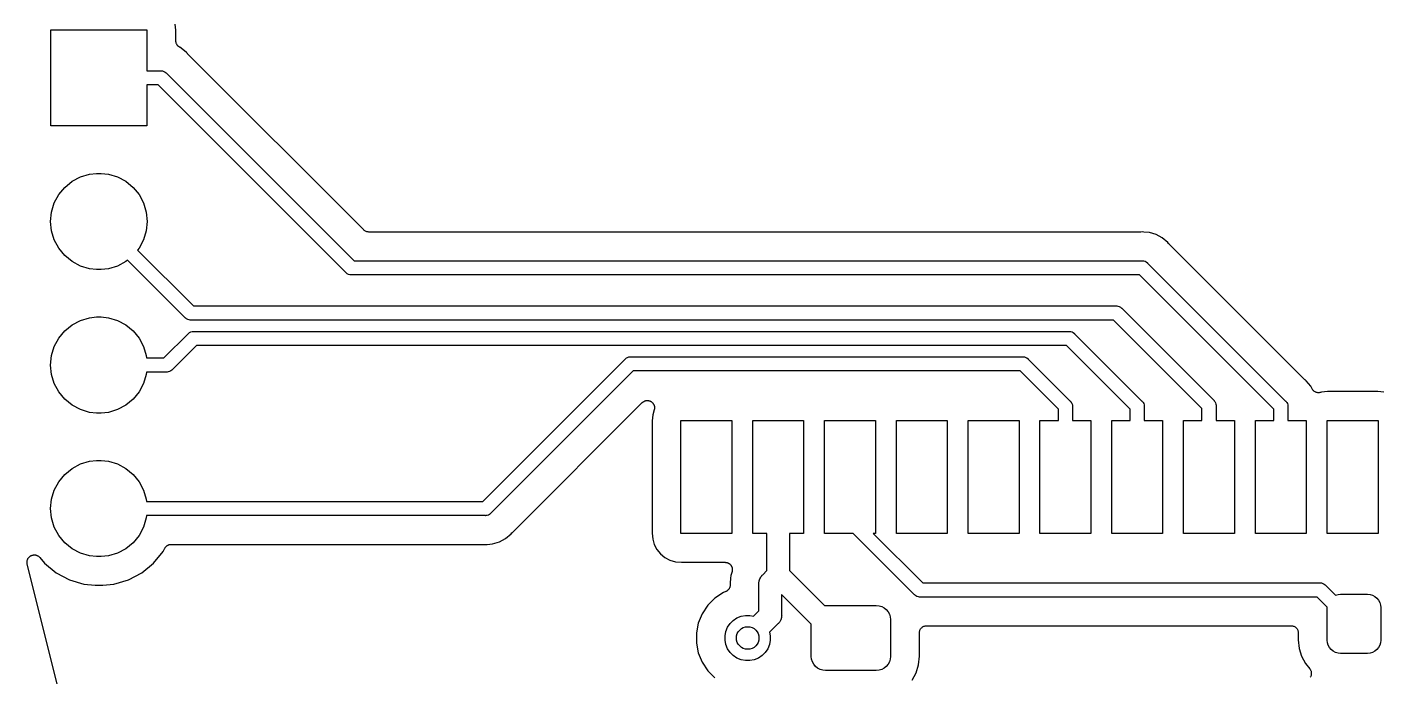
# Model space of a CAD drawing. Extents: x 4.98 to 6.83, y -5.59 to -3.87.
# Drawn here: x 4.981 to 5.924, y -5.092 to -4.639 of the extents above; entities that cross this region are included whole.
import ezdxf

# ---------------------------------------------------------------- set-up
doc = ezdxf.new("R2010")
doc.units = 0
doc.header["$MEASUREMENT"] = 0
doc.layers.add('BLACK', color=7, linetype='CONTINUOUS')

msp = doc.modelspace()

# ---------------------------------------------------------------- linework, layer by layer
at = {"layer": 'BLACK', "linetype": 'CONTINUOUS'}
for p, q in [((5.08508, -4.64158), (5.08467, -4.63742)), ((4.99803, -4.70827), (4.99803, -4.64134)), ((4.99803, -4.64134), (5.06496, -4.64134)), ((5.06496, -4.64134), (5.06496, -4.66988)), ((5.08508, -4.64904), (5.08508, -4.64158)), ((5.0851, -4.64926), (5.08508, -4.64904)), ((5.0851, -4.64948), (5.0851, -4.64926)), ((5.08515, -4.64975), (5.0851, -4.64948)), ((5.08518, -4.65001), (5.08515, -4.64975)), ((5.08524, -4.65023), (5.08518, -4.65001)), ((5.08528, -4.65044), (5.08524, -4.65023)), ((5.08538, -4.65069), (5.08528, -4.65044)), ((5.08546, -4.65095), (5.08538, -4.65069)), ((5.08556, -4.65114), (5.08546, -4.65095)), ((5.08565, -4.65135), (5.08556, -4.65114)), ((5.08579, -4.65157), (5.08565, -4.65135)), ((5.08592, -4.65181), (5.08579, -4.65157)), ((5.08606, -4.65198), (5.08592, -4.65181)), ((5.08618, -4.65217), (5.08606, -4.65198)), ((5.08636, -4.65236), (5.08618, -4.65217)), ((5.08653, -4.65257), (5.08636, -4.65236)), ((5.0867, -4.65271), (5.08653, -4.65257)), ((5.08686, -4.65287), (5.0867, -4.65271)), ((5.08708, -4.65302), (5.08686, -4.65287)), ((5.08729, -4.65319), (5.08708, -4.65302)), ((5.08748, -4.65329), (5.08729, -4.65319)), ((5.08766, -4.65342), (5.08748, -4.65329)), ((5.08772, -4.65345), (5.08766, -4.65342)), ((5.08872, -4.65398), (5.08772, -4.65345)), ((5.09251, -4.6571), (5.08872, -4.65398)), ((5.09314, -4.65786), (5.09251, -4.6571)), ((5.09328, -4.65801), (5.09314, -4.65786)), ((5.09342, -4.65817), (5.09328, -4.65801)), ((5.09346, -4.65822), (5.09342, -4.65817)), ((5.21594, -4.7807), (5.09346, -4.65822)), ((5.06496, -4.66988), (5.07456, -4.66988)), ((5.07456, -4.66988), (5.0748, -4.66986)), ((5.0748, -4.66986), (5.07504, -4.66988)), ((5.07504, -4.66988), (5.07504, -4.66988)), ((5.07504, -4.66988), (5.07577, -4.66995)), ((5.07577, -4.66995), (5.0767, -4.67023)), ((5.0767, -4.67023), (5.07755, -4.67069)), ((5.07755, -4.67069), (5.0783, -4.67131)), ((5.0783, -4.67131), (5.07845, -4.67149)), ((5.07845, -4.67149), (5.20913, -4.80217)), ((5.07276, -4.67972), (5.06496, -4.67972)), ((5.06496, -4.67972), (5.06496, -4.70827)), ((5.20344, -4.8104), (5.07276, -4.67972)), ((5.06496, -4.70827), (4.99803, -4.70827)), ((5.01863, -4.74374), (5.02494, -4.74182)), ((5.02494, -4.74182), (5.02985, -4.74134)), ((5.02985, -4.74134), (5.03314, -4.74134)), ((5.03314, -4.74134), (5.03806, -4.74182)), ((5.03806, -4.74182), (5.04436, -4.74374)), ((5.00354, -4.75612), (5.00772, -4.75103)), ((5.00772, -4.75103), (5.01281, -4.74684)), ((5.01281, -4.74684), (5.01863, -4.74374)), ((5.04436, -4.74374), (5.05018, -4.74684)), ((5.05018, -4.74684), (5.05527, -4.75103)), ((5.05527, -4.75103), (5.05946, -4.75612)), ((5.00043, -4.76193), (5.00354, -4.75612)), ((5.05946, -4.75612), (5.06256, -4.76193)), ((4.99787, -4.7748), (4.99852, -4.76824)), ((4.99852, -4.76824), (5.00043, -4.76193)), ((5.06256, -4.76193), (5.06448, -4.76824)), ((5.06448, -4.76824), (5.06512, -4.7748)), ((4.99852, -4.78136), (4.99787, -4.7748)), ((5.06512, -4.7748), (5.06448, -4.78136)), ((5.00043, -4.78767), (4.99852, -4.78136)), ((5.00354, -4.79348), (5.00043, -4.78767)), ((5.06256, -4.78767), (5.05946, -4.79348)), ((5.06448, -4.78136), (5.06256, -4.78767)), ((5.2163, -4.78099), (5.21594, -4.7807)), ((5.21666, -4.78129), (5.2163, -4.78099)), ((5.21668, -4.7813), (5.21666, -4.78129)), ((5.2167, -4.78132), (5.21668, -4.7813)), ((5.21711, -4.78154), (5.2167, -4.78132)), ((5.21751, -4.78176), (5.21711, -4.78154)), ((5.21754, -4.78177), (5.21751, -4.78176)), ((5.21756, -4.78178), (5.21754, -4.78177)), ((5.218, -4.78192), (5.21756, -4.78178)), ((5.21844, -4.78206), (5.218, -4.78192)), ((5.21847, -4.78206), (5.21844, -4.78206)), ((5.21849, -4.78207), (5.21847, -4.78206)), ((5.21895, -4.78211), (5.21849, -4.78207)), ((5.21941, -4.78216), (5.21895, -4.78211)), ((5.21946, -4.78217), (5.21941, -4.78216)), ((5.21948, -4.78217), (5.21946, -4.78217)), ((5.21946, -4.78217), (5.21946, -4.78217)), ((5.21946, -4.78217), (5.21946, -4.78217)), ((5.7566, -4.78217), (5.21948, -4.78217)), ((5.75681, -4.78214), (5.7566, -4.78217)), ((5.75702, -4.78215), (5.75681, -4.78214)), ((5.75709, -4.78214), (5.75702, -4.78215)), ((5.75807, -4.78204), (5.75709, -4.78214)), ((5.75905, -4.78214), (5.75807, -4.78204)), ((5.76296, -4.78253), (5.75905, -4.78214)), ((5.75905, -4.78214), (5.75905, -4.78214)), ((5.76765, -4.78395), (5.76296, -4.78253)), ((5.77198, -4.78627), (5.76765, -4.78395)), ((5.77578, -4.78938), (5.77198, -4.78627)), ((5.00772, -4.79858), (5.00354, -4.79348)), ((5.01281, -4.80276), (5.00772, -4.79858)), ((5.05946, -4.79348), (5.05841, -4.79476)), ((5.05841, -4.79476), (5.09731, -4.83366)), ((5.7764, -4.79014), (5.77578, -4.78938)), ((5.77655, -4.79029), (5.7764, -4.79014)), ((5.77668, -4.79045), (5.77655, -4.79029)), ((5.77673, -4.7905), (5.77668, -4.79045)), ((5.87111, -4.88488), (5.77673, -4.7905)), ((5.01863, -4.80587), (5.01281, -4.80276)), ((5.02494, -4.80778), (5.01863, -4.80587)), ((5.02985, -4.80827), (5.02494, -4.80778)), ((5.03806, -4.80778), (5.03314, -4.80827)), ((5.04436, -4.80587), (5.03806, -4.80778)), ((5.05018, -4.80276), (5.04436, -4.80587)), ((5.05145, -4.80172), (5.05018, -4.80276)), ((5.09162, -4.84189), (5.05145, -4.80172)), ((5.20913, -4.80217), (5.75783, -4.80217)), ((5.75783, -4.80217), (5.75807, -4.80214)), ((5.75807, -4.80214), (5.75831, -4.80217)), ((5.75831, -4.80217), (5.75831, -4.80217)), ((5.75831, -4.80217), (5.75904, -4.80224)), ((5.75904, -4.80224), (5.75996, -4.80252)), ((5.75996, -4.80252), (5.76082, -4.80297)), ((5.76082, -4.80297), (5.76157, -4.80359)), ((5.76157, -4.80359), (5.76172, -4.80378)), ((5.76172, -4.80378), (5.85784, -4.89989)), ((5.03314, -4.80827), (5.02985, -4.80827)), ((5.20359, -4.81058), (5.20344, -4.8104)), ((5.20378, -4.81074), (5.20359, -4.81058)), ((5.20414, -4.81103), (5.20378, -4.81074)), ((5.20378, -4.81074), (5.20378, -4.81074)), ((5.20434, -4.8112), (5.20414, -4.81103)), ((5.20519, -4.81166), (5.20434, -4.8112)), ((5.20612, -4.81194), (5.20519, -4.81166)), ((5.20685, -4.81201), (5.20612, -4.81194)), ((5.20709, -4.81203), (5.20685, -4.81201)), ((5.20685, -4.81201), (5.20685, -4.81201)), ((5.20733, -4.81201), (5.20709, -4.81203)), ((5.75603, -4.81201), (5.20733, -4.81201)), ((5.84961, -4.90558), (5.75603, -4.81201)), ((5.09731, -4.83366), (5.73992, -4.83366)), ((5.73992, -4.83366), (5.74016, -4.83364)), ((5.74016, -4.83364), (5.7404, -4.83366)), ((5.7404, -4.83366), (5.7404, -4.83366)), ((5.7404, -4.83366), (5.74112, -4.83373)), ((5.74112, -4.83373), (5.74205, -4.83401)), ((5.74205, -4.83401), (5.7429, -4.83447)), ((5.7429, -4.83447), (5.74365, -4.83509)), ((5.74365, -4.83509), (5.74381, -4.83527)), ((5.74381, -4.83527), (5.80784, -4.8993)), ((5.01281, -4.84684), (5.01863, -4.84374)), ((5.01863, -4.84374), (5.02494, -4.84182)), ((5.02494, -4.84182), (5.02985, -4.84134)), ((5.02985, -4.84134), (5.03314, -4.84134)), ((5.03314, -4.84134), (5.03806, -4.84182)), ((5.03806, -4.84182), (5.04436, -4.84374)), ((5.04436, -4.84374), (5.05018, -4.84684)), ((5.09178, -4.84208), (5.09162, -4.84189)), ((5.09197, -4.84223), (5.09178, -4.84208)), ((5.09253, -4.84269), (5.09197, -4.84223)), ((5.09329, -4.8431), (5.09253, -4.84269)), ((5.09338, -4.84315), (5.09329, -4.8431)), ((5.09431, -4.84343), (5.09338, -4.84315)), ((5.09503, -4.8435), (5.09431, -4.84343)), ((5.09527, -4.84353), (5.09503, -4.8435)), ((5.09503, -4.8435), (5.09503, -4.8435)), ((5.09552, -4.8435), (5.09527, -4.84353)), ((5.73812, -4.8435), (5.09552, -4.8435)), ((5.79961, -4.90499), (5.73812, -4.8435)), ((5.00354, -4.85612), (5.00772, -4.85103)), ((5.00772, -4.85103), (5.01281, -4.84684)), ((5.05018, -4.84684), (5.05527, -4.85103)), ((5.05527, -4.85103), (5.05946, -4.85612)), ((5.07678, -4.86988), (5.09368, -4.85299)), ((5.09368, -4.85299), (5.09383, -4.8528)), ((5.09383, -4.8528), (5.09402, -4.85265)), ((5.09402, -4.85265), (5.09458, -4.85219)), ((5.09402, -4.85265), (5.09402, -4.85265)), ((5.09458, -4.85219), (5.09543, -4.85173)), ((5.09543, -4.85173), (5.09636, -4.85145)), ((5.09636, -4.85145), (5.09708, -4.85138)), ((5.09708, -4.85138), (5.09709, -4.85138)), ((5.09709, -4.85138), (5.09733, -4.85135)), ((5.09733, -4.85135), (5.09757, -4.85138)), ((5.09757, -4.85138), (5.70704, -4.85138)), ((5.70704, -4.85138), (5.70728, -4.85135)), ((5.70728, -4.85135), (5.70752, -4.85138)), ((5.70752, -4.85138), (5.70752, -4.85138)), ((5.70752, -4.85138), (5.70825, -4.85145)), ((5.70825, -4.85145), (5.70918, -4.85173)), ((5.70918, -4.85173), (5.71003, -4.85219)), ((5.71003, -4.85219), (5.71078, -4.8528)), ((5.71078, -4.8528), (5.71093, -4.85299)), ((5.71093, -4.85299), (5.75784, -4.89989)), ((4.99852, -4.86824), (5.00043, -4.86193)), ((5.00043, -4.86193), (5.00354, -4.85612)), ((5.05946, -4.85612), (5.06256, -4.86193)), ((5.06256, -4.86193), (5.06448, -4.86824)), ((5.09936, -4.86122), (5.08247, -4.87811)), ((5.70524, -4.86122), (5.09936, -4.86122)), ((5.74961, -4.90558), (5.70524, -4.86122)), ((4.99787, -4.8748), (4.99852, -4.86824)), ((5.06448, -4.86824), (5.06464, -4.86988)), ((5.06464, -4.86988), (5.07678, -4.86988)), ((5.29875, -4.96988), (5.39792, -4.87071)), ((5.39792, -4.87071), (5.39808, -4.87052)), ((5.39808, -4.87052), (5.39835, -4.8703)), ((5.39835, -4.8703), (5.39883, -4.8699)), ((5.39883, -4.8699), (5.39968, -4.86945)), ((5.39968, -4.86945), (5.40061, -4.86917)), ((5.40061, -4.86917), (5.40133, -4.86909)), ((5.40133, -4.86909), (5.40157, -4.86907)), ((5.40133, -4.86909), (5.40133, -4.86909)), ((5.40157, -4.86907), (5.40182, -4.86909)), ((5.40182, -4.86909), (5.67476, -4.86909)), ((5.67476, -4.86909), (5.675, -4.86907)), ((5.675, -4.86907), (5.67524, -4.86909)), ((5.67524, -4.86909), (5.67524, -4.86909)), ((5.67524, -4.86909), (5.67596, -4.86917)), ((5.67596, -4.86917), (5.67689, -4.86945)), ((5.67689, -4.86945), (5.67775, -4.8699)), ((5.67775, -4.8699), (5.6785, -4.87052)), ((5.6785, -4.87052), (5.67865, -4.87071)), ((5.67865, -4.87071), (5.70784, -4.89989)), ((4.99852, -4.88136), (4.99787, -4.8748)), ((5.00043, -4.88767), (4.99852, -4.88136)), ((5.06448, -4.88136), (5.06256, -4.88767)), ((5.06464, -4.87972), (5.06448, -4.88136)), ((5.07858, -4.87972), (5.06464, -4.87972)), ((5.07882, -4.87975), (5.07858, -4.87972)), ((5.07906, -4.87972), (5.07882, -4.87975)), ((5.07979, -4.87965), (5.07906, -4.87972)), ((5.07906, -4.87972), (5.07906, -4.87972)), ((5.08071, -4.87937), (5.07979, -4.87965)), ((5.08157, -4.87891), (5.08071, -4.87937)), ((5.08232, -4.8783), (5.08157, -4.87891)), ((5.08247, -4.87811), (5.08232, -4.8783)), ((5.40361, -4.87894), (5.30444, -4.97811)), ((5.67296, -4.87894), (5.40361, -4.87894)), ((5.69961, -4.90558), (5.67296, -4.87894)), ((5.00354, -4.89349), (5.00043, -4.88767)), ((5.06256, -4.88767), (5.05946, -4.89349)), ((5.87127, -4.88502), (5.87111, -4.88488)), ((5.87142, -4.88517), (5.87127, -4.88502)), ((5.87147, -4.88521), (5.87142, -4.88517)), ((5.87223, -4.88584), (5.87147, -4.88521)), ((5.87535, -4.88963), (5.87223, -4.88584)), ((5.87633, -4.89146), (5.87535, -4.88963)), ((5.87659, -4.89185), (5.87633, -4.89146)), ((5.87684, -4.89224), (5.87659, -4.89185)), ((5.87686, -4.89226), (5.87684, -4.89224)), ((5.87687, -4.89227), (5.87686, -4.89226)), ((5.8772, -4.8926), (5.87687, -4.89227)), ((5.87753, -4.89294), (5.8772, -4.8926)), ((5.87754, -4.89295), (5.87753, -4.89294)), ((5.87756, -4.89296), (5.87754, -4.89295)), ((5.87795, -4.89322), (5.87756, -4.89296)), ((5.00772, -4.89858), (5.00354, -4.89349)), ((5.01281, -4.90276), (5.00772, -4.89858)), ((5.05527, -4.89858), (5.05018, -4.90276)), ((5.05946, -4.89349), (5.05527, -4.89858)), ((5.31945, -4.99139), (5.40984, -4.901)), ((5.40984, -4.901), (5.40989, -4.90095)), ((5.40989, -4.90095), (5.41007, -4.9008)), ((5.41007, -4.9008), (5.41024, -4.90063)), ((5.41024, -4.90063), (5.41045, -4.9005)), ((5.41045, -4.9005), (5.41065, -4.90034)), ((5.41065, -4.90034), (5.41086, -4.90023)), ((5.41086, -4.90023), (5.41106, -4.9001)), ((5.41106, -4.9001), (5.41129, -4.90001)), ((5.41129, -4.90001), (5.41151, -4.89989)), ((5.41151, -4.89989), (5.41174, -4.89983)), ((5.41174, -4.89983), (5.41197, -4.89974)), ((5.41197, -4.89974), (5.41221, -4.89969)), ((5.41221, -4.89969), (5.41245, -4.89962)), ((5.41245, -4.89962), (5.41269, -4.8996)), ((5.41269, -4.8996), (5.41292, -4.89955)), ((5.41292, -4.89955), (5.41317, -4.89956)), ((5.41317, -4.89956), (5.41342, -4.89953)), ((5.41342, -4.89953), (5.41366, -4.89956)), ((5.41366, -4.89956), (5.4139, -4.89956)), ((5.4139, -4.89956), (5.41414, -4.89961)), ((5.41414, -4.89961), (5.41439, -4.89964)), ((5.41439, -4.89964), (5.41462, -4.89971)), ((5.41462, -4.89971), (5.41486, -4.89976)), ((5.41486, -4.89976), (5.41509, -4.89986)), ((5.41509, -4.89986), (5.41532, -4.89993)), ((5.41532, -4.89993), (5.41553, -4.90005)), ((5.41553, -4.90005), (5.41576, -4.90014)), ((5.41576, -4.90014), (5.41596, -4.90028)), ((5.41596, -4.90028), (5.41618, -4.9004)), ((5.41618, -4.9004), (5.41636, -4.90055)), ((5.41636, -4.90055), (5.41656, -4.90069)), ((5.41656, -4.90069), (5.41674, -4.90086)), ((5.41674, -4.90086), (5.41693, -4.90102)), ((5.41693, -4.90102), (5.41708, -4.90121)), ((5.41708, -4.90121), (5.41725, -4.90138)), ((5.41725, -4.90138), (5.41739, -4.90159)), ((5.41739, -4.90159), (5.41755, -4.90178)), ((5.41755, -4.90178), (5.41766, -4.90199)), ((5.41766, -4.90199), (5.41779, -4.90219)), ((5.41779, -4.90219), (5.41788, -4.90242)), ((5.41788, -4.90242), (5.418, -4.90265)), ((5.70784, -4.89989), (5.70802, -4.90005)), ((5.70802, -4.90005), (5.70818, -4.90023)), ((5.70818, -4.90023), (5.70818, -4.90023)), ((5.70818, -4.90023), (5.70864, -4.9008)), ((5.70864, -4.9008), (5.709, -4.90148)), ((5.709, -4.90148), (5.7091, -4.90165)), ((5.7091, -4.90165), (5.70938, -4.90258)), ((5.75784, -4.89989), (5.75802, -4.90005)), ((5.75802, -4.90005), (5.75818, -4.90023)), ((5.75818, -4.90023), (5.75818, -4.90023)), ((5.75818, -4.90023), (5.75849, -4.90061)), ((5.75849, -4.90061), (5.75864, -4.9008)), ((5.75864, -4.9008), (5.7591, -4.90165)), ((5.7591, -4.90165), (5.75938, -4.90258)), ((5.80784, -4.8993), (5.80802, -4.89946)), ((5.80802, -4.89946), (5.80818, -4.89964)), ((5.80818, -4.89964), (5.80818, -4.89964)), ((5.80818, -4.89964), (5.80844, -4.89996)), ((5.80844, -4.89996), (5.80864, -4.90021)), ((5.80864, -4.90021), (5.8091, -4.90106)), ((5.8091, -4.90106), (5.80938, -4.90199)), ((5.80938, -4.90199), (5.80945, -4.90271)), ((5.85784, -4.89989), (5.85802, -4.90005)), ((5.85802, -4.90005), (5.85818, -4.90023)), ((5.85818, -4.90023), (5.85818, -4.90023)), ((5.85818, -4.90023), (5.85849, -4.90061)), ((5.85849, -4.90061), (5.85864, -4.9008)), ((5.85864, -4.9008), (5.8591, -4.90165)), ((5.8591, -4.90165), (5.85938, -4.90258)), ((5.87833, -4.89349), (5.87795, -4.89322)), ((5.87835, -4.8935), (5.87833, -4.89349)), ((5.87837, -4.89351), (5.87835, -4.8935)), ((5.8788, -4.89369), (5.87837, -4.89351)), ((5.87923, -4.89387), (5.8788, -4.89369)), ((5.87925, -4.89388), (5.87923, -4.89387)), ((5.87927, -4.89388), (5.87925, -4.89388)), ((5.87973, -4.89398), (5.87927, -4.89388)), ((5.88019, -4.89407), (5.87973, -4.89398)), ((5.88021, -4.89407), (5.88019, -4.89407)), ((5.88022, -4.89408), (5.88021, -4.89407)), ((5.88069, -4.89408), (5.88022, -4.89408)), ((5.88116, -4.89409), (5.88069, -4.89408)), ((5.88118, -4.89408), (5.88116, -4.89409)), ((5.8812, -4.89408), (5.88118, -4.89408)), ((5.88166, -4.89399), (5.8812, -4.89408)), ((5.88212, -4.89391), (5.88166, -4.89399)), ((5.88216, -4.8939), (5.88212, -4.89391)), ((5.88219, -4.89389), (5.88216, -4.8939)), ((5.88216, -4.8939), (5.88216, -4.8939)), ((5.88216, -4.8939), (5.88216, -4.8939)), ((5.88289, -4.89368), (5.88219, -4.89389)), ((5.88706, -4.89326), (5.88289, -4.89368)), ((5.922, -4.89326), (5.88706, -4.89326)), ((5.92616, -4.89368), (5.922, -4.89326)), ((5.01863, -4.90587), (5.01281, -4.90276)), ((5.02494, -4.90778), (5.01863, -4.90587)), ((5.02985, -4.90827), (5.02494, -4.90778)), ((5.03314, -4.90827), (5.02985, -4.90827)), ((5.03806, -4.90778), (5.03314, -4.90827)), ((5.04436, -4.90587), (5.03806, -4.90778)), ((5.05018, -4.90276), (5.04436, -4.90587)), ((5.4171, -4.90947), (5.41669, -4.91363)), ((5.41816, -4.90599), (5.4171, -4.90947)), ((5.418, -4.90265), (5.41807, -4.90287)), ((5.41807, -4.90287), (5.41816, -4.9031)), ((5.41816, -4.9031), (5.41821, -4.90334)), ((5.4182, -4.90575), (5.41816, -4.90599)), ((5.41827, -4.90552), (5.4182, -4.90575)), ((5.41821, -4.90334), (5.41828, -4.90358)), ((5.4183, -4.90527), (5.41827, -4.90552)), ((5.41828, -4.90358), (5.4183, -4.90382)), ((5.4183, -4.90382), (5.41835, -4.90405)), ((5.41835, -4.90503), (5.4183, -4.90527)), ((5.41835, -4.90405), (5.41835, -4.9043)), ((5.41835, -4.9043), (5.41837, -4.90455)), ((5.41837, -4.90455), (5.41835, -4.90479)), ((5.41835, -4.90479), (5.41835, -4.90503)), ((5.69961, -4.91339), (5.69961, -4.90558)), ((5.70938, -4.90258), (5.70945, -4.9033)), ((5.70945, -4.9033), (5.70945, -4.9033)), ((5.70945, -4.9033), (5.70947, -4.90354)), ((5.70947, -4.90354), (5.70945, -4.90378)), ((5.70945, -4.90378), (5.70945, -4.91339)), ((5.74961, -4.91339), (5.74961, -4.90558)), ((5.75938, -4.90258), (5.75945, -4.9033)), ((5.75945, -4.9033), (5.75945, -4.9033)), ((5.75945, -4.9033), (5.75947, -4.90354)), ((5.75947, -4.90354), (5.75945, -4.90378)), ((5.75945, -4.90378), (5.75945, -4.91339)), ((5.79961, -4.91339), (5.79961, -4.90499)), ((5.80945, -4.90271), (5.80945, -4.90271)), ((5.80945, -4.90271), (5.80947, -4.90295)), ((5.80947, -4.90295), (5.80945, -4.90319)), ((5.80945, -4.90319), (5.80945, -4.91339)), ((5.84961, -4.91339), (5.84961, -4.90558)), ((5.85938, -4.90258), (5.85945, -4.9033)), ((5.85945, -4.9033), (5.85945, -4.9033)), ((5.85945, -4.9033), (5.85947, -4.90354)), ((5.85947, -4.90354), (5.85945, -4.90378)), ((5.85945, -4.90378), (5.85945, -4.91339)), ((5.41669, -4.91363), (5.41669, -4.99188)), ((5.43681, -4.99213), (5.43681, -4.91339)), ((5.43681, -4.91339), (5.47224, -4.91339)), ((5.47224, -4.91339), (5.47224, -4.99213)), ((5.48681, -4.99213), (5.48681, -4.91339)), ((5.48681, -4.91339), (5.52224, -4.91339)), ((5.52224, -4.91339), (5.52224, -4.99213)), ((5.53681, -4.99213), (5.53681, -4.91339)), ((5.53681, -4.91339), (5.57224, -4.91339)), ((5.57224, -4.91339), (5.57224, -4.99213)), ((5.58681, -4.99213), (5.58681, -4.91339)), ((5.58681, -4.91339), (5.62224, -4.91339)), ((5.62224, -4.91339), (5.62224, -4.99213)), ((5.63681, -4.99213), (5.63681, -4.91339)), ((5.63681, -4.91339), (5.67224, -4.91339)), ((5.67224, -4.91339), (5.67224, -4.99213)), ((5.68681, -4.99213), (5.68681, -4.91339)), ((5.68681, -4.91339), (5.69961, -4.91339)), ((5.70945, -4.91339), (5.72224, -4.91339)), ((5.72224, -4.91339), (5.72224, -4.99213)), ((5.73681, -4.99213), (5.73681, -4.91339)), ((5.73681, -4.91339), (5.74961, -4.91339)), ((5.75945, -4.91339), (5.77224, -4.91339)), ((5.77224, -4.91339), (5.77224, -4.99213)), ((5.78681, -4.99213), (5.78681, -4.91339)), ((5.78681, -4.91339), (5.79961, -4.91339)), ((5.80945, -4.91339), (5.82224, -4.91339)), ((5.82224, -4.91339), (5.82224, -4.99213)), ((5.83681, -4.99213), (5.83681, -4.91339)), ((5.83681, -4.91339), (5.84961, -4.91339)), ((5.85945, -4.91339), (5.87224, -4.91339)), ((5.87224, -4.91339), (5.87224, -4.99213)), ((5.88681, -4.99213), (5.88681, -4.91339)), ((5.88681, -4.91339), (5.92224, -4.91339)), ((5.92224, -4.91339), (5.92224, -4.99213)), ((5.00772, -4.95103), (5.01281, -4.94684)), ((5.01281, -4.94684), (5.01863, -4.94374)), ((5.01863, -4.94374), (5.02494, -4.94182)), ((5.02494, -4.94182), (5.02985, -4.94134)), ((5.02985, -4.94134), (5.03314, -4.94134)), ((5.03314, -4.94134), (5.03806, -4.94182)), ((5.03806, -4.94182), (5.04436, -4.94374)), ((5.04436, -4.94374), (5.05018, -4.94684)), ((5.05018, -4.94684), (5.05527, -4.95103)), ((5.00043, -4.96193), (5.00354, -4.95612)), ((5.00354, -4.95612), (5.00772, -4.95103)), ((5.05527, -4.95103), (5.05946, -4.95612)), ((5.05946, -4.95612), (5.06256, -4.96193)), ((4.99787, -4.9748), (4.99852, -4.96824)), ((4.99852, -4.96824), (5.00043, -4.96193)), ((5.06256, -4.96193), (5.06448, -4.96824)), ((5.06448, -4.96824), (5.06464, -4.96988)), ((4.99852, -4.98136), (4.99787, -4.9748)), ((5.06464, -4.96988), (5.29875, -4.96988)), ((5.00043, -4.98767), (4.99852, -4.98136)), ((5.06448, -4.98136), (5.06256, -4.98767)), ((5.06464, -4.97972), (5.06448, -4.98136)), ((5.30055, -4.97972), (5.06464, -4.97972)), ((5.30079, -4.97975), (5.30055, -4.97972)), ((5.30103, -4.97972), (5.30079, -4.97975)), ((5.30175, -4.97965), (5.30103, -4.97972)), ((5.30103, -4.97972), (5.30103, -4.97972)), ((5.30268, -4.97937), (5.30175, -4.97965)), ((5.30353, -4.97891), (5.30268, -4.97937)), ((5.30428, -4.9783), (5.30353, -4.97891)), ((5.30444, -4.97811), (5.30428, -4.9783)), ((5.00354, -4.99348), (5.00043, -4.98767)), ((5.00772, -4.99858), (5.00354, -4.99348)), ((5.05946, -4.99348), (5.05527, -4.99858)), ((5.06256, -4.98767), (5.05946, -4.99348)), ((5.31037, -4.99794), (5.3147, -4.99562)), ((5.3147, -4.99562), (5.31849, -4.99251)), ((5.31849, -4.99251), (5.31912, -4.99175)), ((5.31912, -4.99175), (5.31916, -4.9917)), ((5.31916, -4.9917), (5.31932, -4.99155)), ((5.31932, -4.99155), (5.31945, -4.99139)), ((5.41669, -4.99188), (5.4171, -4.99605)), ((5.4171, -4.99605), (5.41824, -4.99982)), ((5.47224, -4.99213), (5.43681, -4.99213)), ((5.49665, -4.99213), (5.48681, -4.99213)), ((5.49665, -5.018), (5.49665, -4.99213)), ((5.52224, -4.99213), (5.5124, -4.99213)), ((5.5124, -4.99213), (5.5124, -5.018)), ((5.55682, -4.99213), (5.53681, -4.99213)), ((5.5995, -5.03481), (5.55682, -4.99213)), ((5.57224, -4.99213), (5.57074, -4.99213)), ((5.57074, -4.99213), (5.60519, -5.02657)), ((5.62224, -4.99213), (5.58681, -4.99213)), ((5.67224, -4.99213), (5.63681, -4.99213)), ((5.72224, -4.99213), (5.68681, -4.99213)), ((5.77224, -4.99213), (5.73681, -4.99213)), ((5.82224, -4.99213), (5.78681, -4.99213)), ((5.87224, -4.99213), (5.83681, -4.99213)), ((5.92224, -4.99213), (5.88681, -4.99213)), ((5.01281, -5.00276), (5.00772, -4.99858)), ((5.01863, -5.00587), (5.01281, -5.00276)), ((5.02494, -5.00778), (5.01863, -5.00587)), ((5.04436, -5.00587), (5.03806, -5.00778)), ((5.05018, -5.00276), (5.04436, -5.00587)), ((5.05527, -4.99858), (5.05018, -5.00276)), ((5.06948, -5.01279), (5.07617, -5.00465)), ((5.07617, -5.00465), (5.07739, -5.00237)), ((5.07739, -5.00237), (5.07742, -5.00231)), ((5.07742, -5.00231), (5.07754, -5.00212)), ((5.07754, -5.00212), (5.07765, -5.00193)), ((5.07765, -5.00193), (5.07782, -5.00172)), ((5.07782, -5.00172), (5.07797, -5.0015)), ((5.07797, -5.0015), (5.07813, -5.00135)), ((5.07813, -5.00135), (5.07827, -5.00118)), ((5.07827, -5.00118), (5.07848, -5.00101)), ((5.07848, -5.00101), (5.07867, -5.00082)), ((5.07867, -5.00082), (5.07886, -5.0007)), ((5.07886, -5.0007), (5.07903, -5.00056)), ((5.07903, -5.00056), (5.07926, -5.00043)), ((5.07926, -5.00043), (5.07949, -5.00029)), ((5.07949, -5.00029), (5.07969, -5.00021)), ((5.07969, -5.00021), (5.07989, -5.0001)), ((5.07989, -5.0001), (5.08015, -5.00002)), ((5.08015, -5.00002), (5.08039, -4.99992)), ((5.08039, -4.99992), (5.08061, -4.99988)), ((5.08061, -4.99988), (5.08082, -4.99982)), ((5.08082, -4.99982), (5.08109, -4.99979)), ((5.08109, -4.99979), (5.08135, -4.99974)), ((5.08135, -4.99974), (5.08157, -4.99975)), ((5.08157, -4.99975), (5.0818, -4.99972)), ((5.0818, -4.99972), (5.29932, -4.99972)), ((5.29932, -4.99972), (5.29939, -4.99972)), ((5.29939, -4.99972), (5.2996, -4.99975)), ((5.2996, -4.99975), (5.29981, -4.99975)), ((5.29981, -4.99975), (5.30079, -4.99984)), ((5.30079, -4.99984), (5.30177, -4.99975)), ((5.30177, -4.99975), (5.30567, -4.99936)), ((5.30177, -4.99975), (5.30177, -4.99975)), ((5.30567, -4.99936), (5.31037, -4.99794)), ((5.41824, -4.99982), (5.4201, -5.00329)), ((5.4201, -5.00329), (5.4226, -5.00634)), ((4.98145, -5.01224), (4.98148, -5.01188)), ((4.98147, -5.01237), (4.98145, -5.01224)), ((4.98147, -5.01251), (4.98147, -5.01237)), ((4.98153, -5.01285), (4.98147, -5.01251)), ((4.98148, -5.01153), (4.98151, -5.0114)), ((4.98148, -5.01188), (4.98148, -5.01153)), ((4.98151, -5.0114), (4.98152, -5.01126)), ((4.98152, -5.01126), (4.98161, -5.01092)), ((4.98158, -5.01321), (4.98153, -5.01285)), ((4.9816, -5.01327), (4.98158, -5.01321)), ((5.07375, -5.38558), (4.9816, -5.01327)), ((4.98161, -5.01092), (4.98168, -5.01057)), ((4.98168, -5.01057), (4.98173, -5.01045)), ((4.98173, -5.01045), (4.98177, -5.01032)), ((4.98177, -5.01032), (4.98192, -5.01)), ((4.98192, -5.01), (4.98206, -5.00968)), ((4.98206, -5.00968), (4.98214, -5.00957)), ((4.98214, -5.00957), (4.9822, -5.00944)), ((4.9822, -5.00944), (4.98241, -5.00916)), ((4.98241, -5.00916), (4.98261, -5.00887)), ((4.98261, -5.00887), (4.98271, -5.00878)), ((4.98271, -5.00878), (4.98279, -5.00867)), ((4.98279, -5.00867), (4.98305, -5.00843)), ((4.98305, -5.00843), (4.9833, -5.00818)), ((4.9833, -5.00818), (4.98342, -5.00811)), ((4.98342, -5.00811), (4.98352, -5.00802)), ((4.98352, -5.00802), (4.98382, -5.00784)), ((4.98382, -5.00784), (4.98412, -5.00765)), ((4.98412, -5.00765), (4.98424, -5.0076)), ((4.98424, -5.0076), (4.98436, -5.00753)), ((4.98436, -5.00753), (4.98469, -5.00741)), ((4.98469, -5.00741), (4.98502, -5.00728)), ((4.98502, -5.00728), (4.98515, -5.00725)), ((4.98515, -5.00725), (4.98528, -5.00721)), ((4.98528, -5.00721), (4.98563, -5.00716)), ((4.98563, -5.00716), (4.98598, -5.00709)), ((4.98598, -5.00709), (4.98612, -5.00709)), ((4.98612, -5.00709), (4.98625, -5.00708)), ((4.98625, -5.00708), (4.9866, -5.0071)), ((4.9866, -5.0071), (4.98696, -5.0071)), ((4.98696, -5.0071), (4.98709, -5.00712)), ((4.98709, -5.00712), (4.98722, -5.00713)), ((4.98722, -5.00713), (4.98757, -5.00722)), ((4.98757, -5.00722), (4.98791, -5.00729)), ((4.98791, -5.00729), (4.98804, -5.00734)), ((4.98804, -5.00734), (4.98817, -5.00738)), ((4.98817, -5.00738), (4.98849, -5.00753)), ((4.98849, -5.00753), (4.98881, -5.00767)), ((4.98881, -5.00767), (4.98893, -5.00774)), ((4.98893, -5.00774), (4.98905, -5.0078)), ((4.98905, -5.0078), (4.98933, -5.00801)), ((4.98933, -5.00801), (4.98962, -5.00821)), ((4.98962, -5.00821), (4.98972, -5.0083)), ((4.98972, -5.0083), (4.98983, -5.00839)), ((4.98983, -5.00839), (4.99006, -5.00865)), ((4.99006, -5.00865), (4.99031, -5.0089)), ((4.99031, -5.0089), (4.99351, -5.01279)), ((4.99351, -5.01279), (5.00165, -5.01947)), ((5.02985, -5.00827), (5.02494, -5.00778)), ((5.03314, -5.00827), (5.02985, -5.00827)), ((5.03806, -5.00778), (5.03314, -5.00827)), ((5.06134, -5.01947), (5.06948, -5.01279)), ((5.4226, -5.00634), (5.42565, -5.00884)), ((5.42565, -5.00884), (5.42912, -5.01069)), ((5.42912, -5.01069), (5.43289, -5.01184)), ((5.43289, -5.01184), (5.43706, -5.01225)), ((5.43706, -5.01225), (5.46755, -5.01225)), ((5.46755, -5.01225), (5.46762, -5.01225)), ((5.46762, -5.01225), (5.46785, -5.01227)), ((5.46785, -5.01227), (5.46808, -5.01227)), ((5.46808, -5.01227), (5.46833, -5.01233)), ((5.46833, -5.01233), (5.46859, -5.01236)), ((5.46859, -5.01236), (5.46881, -5.01243)), ((5.46881, -5.01243), (5.46904, -5.01247)), ((5.46904, -5.01247), (5.46927, -5.01257)), ((5.46927, -5.01257), (5.46952, -5.01265)), ((5.46952, -5.01265), (5.46972, -5.01276)), ((5.46972, -5.01276), (5.46994, -5.01285)), ((5.46994, -5.01285), (5.47015, -5.013)), ((5.47015, -5.013), (5.47038, -5.01312)), ((5.47038, -5.01312), (5.47055, -5.01327)), ((5.47055, -5.01327), (5.47074, -5.0134)), ((5.47074, -5.0134), (5.47093, -5.01358)), ((5.47093, -5.01358), (5.47112, -5.01375)), ((5.47112, -5.01375), (5.47127, -5.01393)), ((5.47127, -5.01393), (5.47143, -5.01409)), ((5.47143, -5.01409), (5.47157, -5.01431)), ((5.47157, -5.01431), (5.47174, -5.01451)), ((5.47174, -5.01451), (5.47184, -5.01471)), ((5.47184, -5.01471), (5.47197, -5.01491)), ((5.47197, -5.01491), (5.47207, -5.01514)), ((5.47207, -5.01514), (5.47219, -5.01537)), ((5.47219, -5.01537), (5.47225, -5.01559)), ((5.00165, -5.01947), (5.01094, -5.02444)), ((5.01094, -5.02444), (5.02102, -5.02749)), ((5.04198, -5.02749), (5.05206, -5.02444)), ((5.05206, -5.02444), (5.06134, -5.01947)), ((5.47134, -5.02336), (5.47101, -5.02677)), ((5.47154, -5.02131), (5.47134, -5.02336)), ((5.47234, -5.0187), (5.47154, -5.02131)), ((5.47225, -5.01559), (5.47234, -5.01581)), ((5.47234, -5.01581), (5.47239, -5.01606)), ((5.47238, -5.01847), (5.47234, -5.0187)), ((5.47245, -5.01825), (5.47238, -5.01847)), ((5.47239, -5.01606), (5.47246, -5.01631)), ((5.47248, -5.01799), (5.47245, -5.01825)), ((5.47246, -5.01631), (5.47248, -5.01654)), ((5.47248, -5.01654), (5.47253, -5.01677)), ((5.47253, -5.01774), (5.47248, -5.01799)), ((5.47253, -5.01677), (5.47253, -5.01702)), ((5.47253, -5.01702), (5.47255, -5.01728)), ((5.47255, -5.01728), (5.47253, -5.01751)), ((5.47253, -5.01751), (5.47253, -5.01774)), ((5.49126, -5.02523), (5.49171, -5.02374)), ((5.49171, -5.02374), (5.49212, -5.02297)), ((5.49212, -5.02297), (5.49244, -5.02238)), ((5.49244, -5.02238), (5.49302, -5.02166)), ((5.49302, -5.02166), (5.49317, -5.02148)), ((5.49317, -5.02148), (5.49342, -5.02118)), ((5.49317, -5.02148), (5.49317, -5.02148)), ((5.49342, -5.02118), (5.49372, -5.02093)), ((5.49372, -5.02093), (5.49665, -5.018)), ((5.5124, -5.018), (5.53679, -5.04238)), ((5.02102, -5.02749), (5.02887, -5.02827)), ((5.02887, -5.02827), (5.03412, -5.02827)), ((5.03412, -5.02827), (5.04198, -5.02749)), ((5.46633, -5.03328), (5.46048, -5.03719)), ((5.46801, -5.03259), (5.46633, -5.03328)), ((5.46821, -5.03248), (5.46801, -5.03259)), ((5.46842, -5.0324), (5.46821, -5.03248)), ((5.46864, -5.03225), (5.46842, -5.0324)), ((5.46887, -5.03213), (5.46864, -5.03225)), ((5.46905, -5.03198), (5.46887, -5.03213)), ((5.46923, -5.03186), (5.46905, -5.03198)), ((5.46942, -5.03168), (5.46923, -5.03186)), ((5.46963, -5.03151), (5.46942, -5.03168)), ((5.46977, -5.03134), (5.46963, -5.03151)), ((5.46993, -5.03118), (5.46977, -5.03134)), ((5.47008, -5.03096), (5.46993, -5.03118)), ((5.47025, -5.03075), (5.47008, -5.03096)), ((5.47036, -5.03056), (5.47025, -5.03075)), ((5.47048, -5.03037), (5.47036, -5.03056)), ((5.47059, -5.03013), (5.47048, -5.03037)), ((5.47071, -5.0299), (5.47059, -5.03013)), ((5.47078, -5.02968), (5.47071, -5.0299)), ((5.47087, -5.02948), (5.47078, -5.02968)), ((5.47092, -5.02922), (5.47087, -5.02948)), ((5.471, -5.02896), (5.47092, -5.02922)), ((5.47102, -5.02874), (5.471, -5.02896)), ((5.47101, -5.02677), (5.47108, -5.02748)), ((5.47107, -5.02852), (5.47102, -5.02874)), ((5.4711, -5.02799), (5.47107, -5.02826)), ((5.47107, -5.02826), (5.47107, -5.02852)), ((5.47108, -5.02748), (5.47108, -5.02755)), ((5.47108, -5.02755), (5.47108, -5.02777)), ((5.47108, -5.02777), (5.4711, -5.02799)), ((5.4911, -5.02677), (5.49126, -5.02523)), ((5.49114, -5.02716), (5.4911, -5.02677)), ((5.49114, -5.04595), (5.49114, -5.02716)), ((5.60519, -5.02657), (5.88165, -5.02657)), ((5.88165, -5.02657), (5.88189, -5.02655)), ((5.88189, -5.02655), (5.88213, -5.02657)), ((5.88213, -5.02657), (5.88213, -5.02657)), ((5.88213, -5.02657), (5.88285, -5.02665)), ((5.88285, -5.02665), (5.88378, -5.02693)), ((5.88378, -5.02693), (5.88464, -5.02738)), ((5.88464, -5.02738), (5.88539, -5.028)), ((5.88539, -5.028), (5.88554, -5.02819)), ((5.88554, -5.02819), (5.89254, -5.03518)), ((5.4555, -5.04217), (5.45159, -5.04803)), ((5.46048, -5.03719), (5.4555, -5.04217)), ((5.52756, -5.05543), (5.50689, -5.03476)), ((5.50689, -5.03476), (5.50689, -5.04883)), ((5.53679, -5.04238), (5.5374, -5.04232)), ((5.5374, -5.04232), (5.57283, -5.04232)), ((5.57283, -5.04232), (5.57475, -5.04251)), ((5.57475, -5.04251), (5.5766, -5.04307)), ((5.5766, -5.04307), (5.5783, -5.04398)), ((5.59965, -5.03499), (5.5995, -5.03481)), ((5.59984, -5.03515), (5.59965, -5.03499)), ((5.6004, -5.03561), (5.59984, -5.03515)), ((5.60111, -5.03598), (5.6004, -5.03561)), ((5.60126, -5.03606), (5.60111, -5.03598)), ((5.60218, -5.03635), (5.60126, -5.03606)), ((5.60291, -5.03642), (5.60218, -5.03635)), ((5.60315, -5.03644), (5.60291, -5.03642)), ((5.60291, -5.03642), (5.60291, -5.03642)), ((5.60339, -5.03642), (5.60315, -5.03644)), ((5.87985, -5.03642), (5.60339, -5.03642)), ((5.88685, -5.04341), (5.87985, -5.03642)), ((5.88681, -5.0438), (5.88685, -5.04341)), ((5.88681, -5.06644), (5.88681, -5.0438)), ((5.89254, -5.03518), (5.89258, -5.03516)), ((5.89258, -5.03516), (5.89434, -5.03463)), ((5.89434, -5.03463), (5.89616, -5.03445)), ((5.89616, -5.03445), (5.91486, -5.03445)), ((5.91486, -5.03445), (5.91669, -5.03463)), ((5.91669, -5.03463), (5.91844, -5.03516)), ((5.91844, -5.03516), (5.92006, -5.03602)), ((5.92006, -5.03602), (5.92147, -5.03719)), ((5.92147, -5.03719), (5.92264, -5.0386)), ((5.92264, -5.0386), (5.9235, -5.04022)), ((5.9235, -5.04022), (5.92403, -5.04198)), ((5.92403, -5.04198), (5.92421, -5.0438)), ((5.92421, -5.0438), (5.92421, -5.06644)), ((5.45159, -5.04803), (5.44889, -5.05453)), ((5.47104, -5.05492), (5.47323, -5.05273)), ((5.47323, -5.05273), (5.47581, -5.051)), ((5.47581, -5.051), (5.47867, -5.04982)), ((5.47867, -5.04982), (5.48172, -5.04921)), ((5.48172, -5.04921), (5.48482, -5.04921)), ((5.48482, -5.04921), (5.48737, -5.04972)), ((5.48737, -5.04972), (5.49114, -5.04595)), ((5.50633, -5.05224), (5.50559, -5.05361)), ((5.50678, -5.05076), (5.50633, -5.05224)), ((5.50689, -5.0496), (5.50678, -5.05076)), ((5.50689, -5.04883), (5.50693, -5.04921)), ((5.50693, -5.04921), (5.50689, -5.0496)), ((5.50689, -5.0496), (5.50689, -5.0496)), ((5.5783, -5.04398), (5.57979, -5.04521)), ((5.57979, -5.04521), (5.58102, -5.0467)), ((5.58102, -5.0467), (5.58193, -5.0484)), ((5.58193, -5.0484), (5.58249, -5.05025)), ((5.58249, -5.05025), (5.58268, -5.05217)), ((5.58268, -5.05217), (5.58268, -5.07776)), ((5.44889, -5.05453), (5.44752, -5.06144)), ((5.44752, -5.06144), (5.44752, -5.06848)), ((5.46752, -5.06341), (5.46812, -5.06037)), ((5.46812, -5.06037), (5.46931, -5.0575)), ((5.46931, -5.0575), (5.47104, -5.05492)), ((5.50431, -5.05505), (5.49851, -5.06086)), ((5.49851, -5.06086), (5.49902, -5.06341)), ((5.50461, -5.05481), (5.50431, -5.05505)), ((5.50489, -5.05447), (5.50461, -5.05481)), ((5.50513, -5.05417), (5.50489, -5.05447)), ((5.50559, -5.05361), (5.50513, -5.05417)), ((5.52756, -5.07776), (5.52756, -5.05543)), ((5.6028, -5.06135), (5.60285, -5.06088)), ((5.6028, -5.06138), (5.6028, -5.06135)), ((5.6028, -5.06142), (5.6028, -5.06138)), ((5.6028, -5.06138), (5.6028, -5.06138)), ((5.6028, -5.06138), (5.6028, -5.06138)), ((5.6028, -5.07751), (5.6028, -5.06142)), ((5.60285, -5.06088), (5.6029, -5.06041)), ((5.6029, -5.06041), (5.60291, -5.0604)), ((5.60291, -5.06038), (5.60305, -5.05993)), ((5.60291, -5.0604), (5.60291, -5.06038)), ((5.60305, -5.05993), (5.60319, -5.05948)), ((5.60319, -5.05948), (5.6032, -5.05946)), ((5.6032, -5.05945), (5.60343, -5.05904)), ((5.6032, -5.05946), (5.6032, -5.05945)), ((5.60343, -5.05904), (5.60365, -5.05862)), ((5.60365, -5.05862), (5.60366, -5.05861)), ((5.60366, -5.05861), (5.60367, -5.05859)), ((5.60367, -5.05859), (5.60397, -5.05823)), ((5.60397, -5.05823), (5.60427, -5.05787)), ((5.60427, -5.05787), (5.60429, -5.05786)), ((5.60429, -5.05786), (5.6043, -5.05784)), ((5.6043, -5.05784), (5.60467, -5.05755)), ((5.60467, -5.05755), (5.60503, -5.05725)), ((5.60503, -5.05725), (5.60505, -5.05724)), ((5.60505, -5.05724), (5.60506, -5.05723)), ((5.60506, -5.05723), (5.60548, -5.05702)), ((5.60548, -5.05702), (5.60589, -5.05679)), ((5.60589, -5.05679), (5.60591, -5.05679)), ((5.60591, -5.05679), (5.60593, -5.05678)), ((5.60593, -5.05678), (5.60638, -5.05665)), ((5.60638, -5.05665), (5.60683, -5.05651)), ((5.60683, -5.05651), (5.60684, -5.05651)), ((5.60684, -5.05651), (5.60686, -5.05651)), ((5.60686, -5.05651), (5.60733, -5.05646)), ((5.60733, -5.05646), (5.6078, -5.05642)), ((5.6078, -5.05642), (5.86169, -5.05642)), ((5.86169, -5.05642), (5.86172, -5.05642)), ((5.86172, -5.05642), (5.86172, -5.05642)), ((5.86172, -5.05642), (5.86173, -5.05642)), ((5.86173, -5.05642), (5.86176, -5.05642)), ((5.86176, -5.05642), (5.86223, -5.05647)), ((5.86223, -5.05647), (5.8627, -5.05652)), ((5.8627, -5.05652), (5.86271, -5.05652)), ((5.86271, -5.05652), (5.86273, -5.05653)), ((5.86273, -5.05653), (5.86318, -5.05667)), ((5.86318, -5.05667), (5.86363, -5.05681)), ((5.86363, -5.05681), (5.86364, -5.05682)), ((5.86364, -5.05682), (5.86366, -5.05682)), ((5.86366, -5.05682), (5.86407, -5.05705)), ((5.86407, -5.05705), (5.86449, -5.05727)), ((5.86449, -5.05727), (5.8645, -5.05728)), ((5.8645, -5.05728), (5.86451, -5.05729)), ((5.86451, -5.05729), (5.86487, -5.05759)), ((5.86487, -5.05759), (5.86524, -5.05789)), ((5.86524, -5.05789), (5.86525, -5.05791)), ((5.86525, -5.05791), (5.86526, -5.05792)), ((5.86526, -5.05792), (5.86556, -5.05829)), ((5.86556, -5.05829), (5.86585, -5.05865)), ((5.86585, -5.05865), (5.86586, -5.05867)), ((5.86586, -5.05867), (5.86587, -5.05868)), ((5.86587, -5.05868), (5.86609, -5.0591)), ((5.86609, -5.0591), (5.86631, -5.05951)), ((5.86631, -5.05951), (5.86632, -5.05953)), ((5.86632, -5.05953), (5.86633, -5.05954)), ((5.86633, -5.05954), (5.86646, -5.05999)), ((5.86646, -5.05999), (5.86659, -5.06045)), ((5.86659, -5.06045), (5.8666, -5.06046)), ((5.8666, -5.06046), (5.8666, -5.06048)), ((5.8666, -5.06048), (5.86664, -5.06094)), ((5.86664, -5.06094), (5.86669, -5.06142)), ((5.86669, -5.06142), (5.86669, -5.06619)), ((5.44752, -5.06848), (5.44889, -5.07539)), ((5.46752, -5.06651), (5.46752, -5.06341)), ((5.46812, -5.06955), (5.46752, -5.06651)), ((5.46931, -5.07242), (5.46812, -5.06955)), ((5.49841, -5.06955), (5.49722, -5.07242)), ((5.49902, -5.06651), (5.49841, -5.06955)), ((5.49902, -5.06341), (5.49902, -5.06651)), ((5.86669, -5.06619), (5.86728, -5.07218)), ((5.88699, -5.06826), (5.88681, -5.06644)), ((5.88752, -5.07002), (5.88699, -5.06826)), ((5.88839, -5.07163), (5.88752, -5.07002)), ((5.88955, -5.07305), (5.88839, -5.07163)), ((5.92264, -5.07163), (5.92147, -5.07305)), ((5.9235, -5.07002), (5.92264, -5.07163)), ((5.92403, -5.06826), (5.9235, -5.07002)), ((5.92421, -5.06644), (5.92403, -5.06826)), ((5.44889, -5.07539), (5.45159, -5.08189)), ((5.47104, -5.075), (5.46931, -5.07242)), ((5.47323, -5.07719), (5.47104, -5.075)), ((5.47581, -5.07892), (5.47323, -5.07719)), ((5.47867, -5.0801), (5.47581, -5.07892)), ((5.48172, -5.08071), (5.47867, -5.0801)), ((5.48482, -5.08071), (5.48172, -5.08071)), ((5.48786, -5.0801), (5.48482, -5.08071)), ((5.49073, -5.07892), (5.48786, -5.0801)), ((5.49331, -5.07719), (5.49073, -5.07892)), ((5.4955, -5.075), (5.49331, -5.07719)), ((5.49722, -5.07242), (5.4955, -5.075)), ((5.52775, -5.07968), (5.52756, -5.07776)), ((5.52831, -5.08152), (5.52775, -5.07968)), ((5.52922, -5.08322), (5.52831, -5.08152)), ((5.58193, -5.08152), (5.58102, -5.08322)), ((5.58249, -5.07968), (5.58193, -5.08152)), ((5.58268, -5.07776), (5.58249, -5.07968)), ((5.6022, -5.0836), (5.6028, -5.07751)), ((5.86728, -5.07218), (5.86896, -5.07771)), ((5.86896, -5.07771), (5.87168, -5.0828)), ((5.89097, -5.07421), (5.88955, -5.07305)), ((5.89258, -5.07508), (5.89097, -5.07421)), ((5.89434, -5.07561), (5.89258, -5.07508)), ((5.89616, -5.07579), (5.89434, -5.07561)), ((5.91486, -5.07579), (5.89616, -5.07579)), ((5.91669, -5.07561), (5.91486, -5.07579)), ((5.91844, -5.07508), (5.91669, -5.07561)), ((5.92006, -5.07421), (5.91844, -5.07508)), ((5.92147, -5.07305), (5.92006, -5.07421)), ((5.45159, -5.08189), (5.4555, -5.08775)), ((5.4555, -5.08775), (5.46048, -5.09273)), ((5.53044, -5.08472), (5.52922, -5.08322)), ((5.53193, -5.08594), (5.53044, -5.08472)), ((5.53364, -5.08685), (5.53193, -5.08594)), ((5.53548, -5.08741), (5.53364, -5.08685)), ((5.5374, -5.0876), (5.53548, -5.08741)), ((5.57283, -5.0876), (5.5374, -5.0876)), ((5.57475, -5.08741), (5.57283, -5.0876)), ((5.5766, -5.08685), (5.57475, -5.08741)), ((5.5783, -5.08594), (5.5766, -5.08685)), ((5.57979, -5.08472), (5.5783, -5.08594)), ((5.58102, -5.08322), (5.57979, -5.08472)), ((5.59773, -5.09439), (5.60049, -5.08921)), ((5.60049, -5.08921), (5.6022, -5.0836)), ((5.87168, -5.0828), (5.87463, -5.08639)), ((5.87463, -5.08639), (5.87465, -5.08642)), ((5.87465, -5.08642), (5.87465, -5.08642)), ((5.87465, -5.08642), (5.87465, -5.08642)), ((5.87465, -5.08642), (5.87467, -5.08645)), ((5.87467, -5.08645), (5.87493, -5.08684)), ((5.87493, -5.08684), (5.87519, -5.08723)), ((5.87519, -5.08723), (5.87519, -5.08725)), ((5.87519, -5.08725), (5.8752, -5.08727)), ((5.8752, -5.08727), (5.87538, -5.0877)), ((5.87538, -5.0877), (5.87556, -5.08814)), ((5.87564, -5.09057), (5.87555, -5.09103)), ((5.87556, -5.08814), (5.87556, -5.08816)), ((5.87556, -5.08816), (5.87557, -5.08817)), ((5.87557, -5.08817), (5.87565, -5.08864)), ((5.87574, -5.09011), (5.87564, -5.09057)), ((5.87565, -5.08864), (5.87574, -5.08909)), ((5.87574, -5.08909), (5.87574, -5.08911)), ((5.87574, -5.08911), (5.87575, -5.08913)), ((5.87575, -5.08913), (5.87574, -5.0896)), ((5.87574, -5.0896), (5.87574, -5.09007)), ((5.87574, -5.09007), (5.87574, -5.09009)), ((5.87574, -5.09009), (5.87574, -5.09011)), ((5.87515, -5.09196), (5.87489, -5.09235)), ((5.87516, -5.09194), (5.87515, -5.09196)), ((5.87517, -5.09193), (5.87516, -5.09194)), ((5.87535, -5.0915), (5.87517, -5.09193)), ((5.87554, -5.09106), (5.87535, -5.0915)), ((5.87555, -5.09103), (5.87554, -5.09104)), ((5.87554, -5.09104), (5.87554, -5.09106))]:
    msp.add_line(p, q, dxfattribs=at)
at = {"layer": 'BLACK'}
msp.add_circle((5.48327, -5.06496), 0.00787, dxfattribs=at)

doc.saveas('drawing.dxf')
